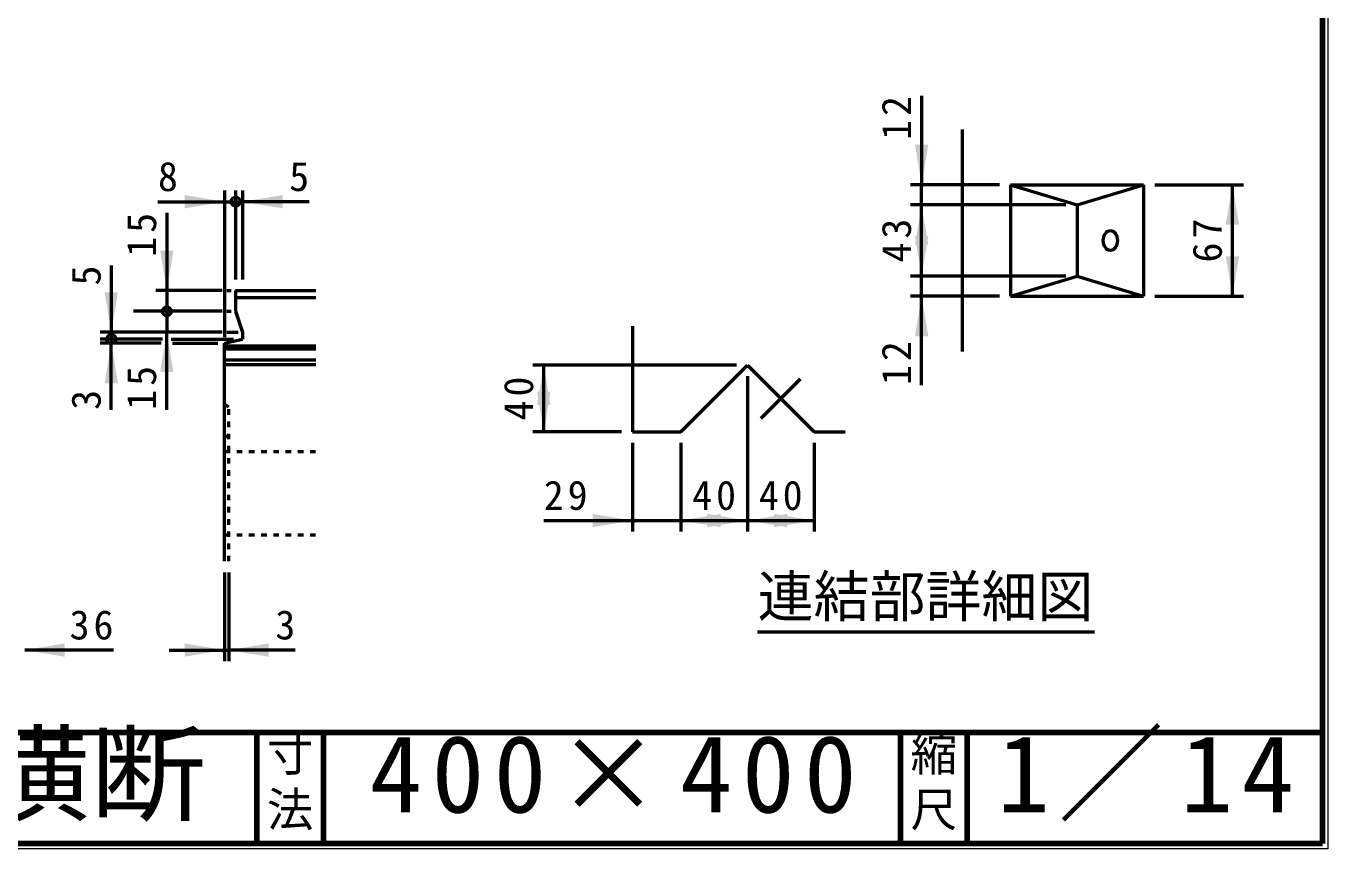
# Model space of a CAD drawing. Units: millimetres, scale not verified. Extents: x 100 to 4105, y 100 to 2870.
# Drawn here: x 2932 to 4105, y 100 to 842 of the extents above; entities that cross this region are included whole.
import ezdxf
from ezdxf.enums import TextEntityAlignment as Align

# ---------------------------------------------------------------- set-up
doc = ezdxf.new("R2010")
doc.units = ezdxf.units.MM
doc.header["$LTSCALE"] = 5
doc.linetypes.add('USER1', pattern=[13.4, 10, -1.2, 1, -1.2])
doc.linetypes.add('USER2', pattern=[2.2, 1, -1.2])
doc.layers.add('V-nasSTD', color=7, linetype='Continuous', lineweight=35)
doc.styles.add('ＭＳ ゴシック', font='')
doc.styles.get('ＭＳ ゴシック').set_extended_font_data('MS Gothic')

msp = doc.modelspace()

# ---------------------------------------------------------------- hatches: boundary and pattern name
at = {"layer": 'V-nasSTD'}
for points in [[(3732.944, 734.502), (3738.944, 698.502), (3744.944, 734.502)], [(4024.944, 662.502), (4018.944, 698.502), (4012.944, 662.502)], [(3074.933, 677.193), (3110.933, 683.193), (3074.933, 689.193)], [(3163.183, 689.193), (3127.183, 683.193), (3163.183, 677.193)], [(3744.944, 644.502), (3738.944, 680.502), (3732.944, 644.502)], [(3732.944, 652.002), (3738.944, 616.002), (3744.944, 652.002)], [(3052.933, 639.193), (3058.933, 603.193), (3064.933, 639.193)], [(4012.944, 634.002), (4018.944, 598.002), (4024.944, 634.002)], [(3002.933, 601.693), (3008.933, 565.693), (3014.933, 601.693)], [(3744.944, 562.002), (3738.944, 598.002), (3732.944, 562.002)], [(3064.933, 529.693), (3058.933, 565.693), (3052.933, 529.693)], [(3014.933, 519.693), (3008.933, 555.693), (3002.933, 519.693)], [(3404.525, 499.929), (3398.525, 535.929), (3392.525, 499.929)], [(3392.525, 511.929), (3398.525, 475.929), (3404.525, 511.929)], [(3442.525, 389.929), (3478.525, 395.929), (3442.525, 401.929)], [(3558.025, 401.929), (3522.025, 395.929), (3558.025, 389.929)], [(3546.025, 389.929), (3582.025, 395.929), (3546.025, 401.929)], [(3618.025, 401.929), (3582.025, 395.929), (3618.025, 389.929)], [(3606.025, 389.929), (3642.025, 395.929), (3606.025, 401.929)], [(2966.933, 285.193), (2930.933, 279.193), (2966.933, 273.193)], [(3074.933, 273.193), (3110.933, 279.193), (3074.933, 285.193)], [(3150.683, 285.193), (3114.683, 279.193), (3150.683, 273.193)]]:
    msp.add_hatch(color=256, dxfattribs=at).paths.add_polyline_path(points)

# ---------------------------------------------------------------- linework, layer by layer
at = {"layer": 'V-nasSTD', "lineweight": 100}
for p, q in [((4100, 105), (4100, 2865)), ((105, 205), (4100, 205)), ((3140, 205), (3140, 105)), ((3200, 205), (3200, 105)), ((3720, 205), (3720, 105)), ((3780, 205), (3780, 105)), ((105, 105), (4100, 105))]:
    msp.add_line(p, q, dxfattribs=at)
at = {"layer": 'V-nasSTD', "lineweight": 50}
for p, q in [((3738.944, 778.502), (3738.944, 698.502)), ((3775.444, 748.252), (3775.444, 548.252)), ((3110.933, 693.193), (3110.933, 561.193)), ((3120.933, 693.193), (3120.933, 613.193)), ((3127.183, 693.193), (3127.183, 613.193)), ((3808.944, 698.502), (3728.944, 698.502)), ((3738.944, 680.502), (3738.944, 698.502)), ((3818.944, 698.502), (3818.944, 598.002)), ((3818.944, 698.502), (3938.944, 698.502)), ((3818.944, 698.502), (3878.944, 680.502)), ((3878.944, 680.502), (3938.944, 698.502)), ((3938.944, 698.502), (3938.944, 598.002)), ((3948.944, 698.502), (4028.944, 698.502)), ((4018.944, 598.002), (4018.944, 698.502)), ((3050.933, 683.193), (3110.933, 683.193)), ((3110.933, 683.193), (3120.933, 683.193)), ((3120.933, 683.193), (3127.183, 683.193)), ((3187.183, 683.193), (3127.183, 683.193)), ((3868.944, 680.502), (3728.944, 680.502)), ((3738.944, 616.002), (3738.944, 680.502)), ((3878.944, 680.502), (3878.944, 616.002)), ((3058.933, 673.193), (3058.933, 603.193)), ((3008.933, 625.693), (3008.933, 565.693)), ((3868.944, 616.002), (3728.944, 616.002)), ((3738.944, 598.002), (3738.944, 616.002)), ((3818.944, 598.002), (3878.944, 616.002)), ((3878.944, 616.002), (3938.944, 598.002)), ((3108.933, 603.193), (3048.933, 603.193)), ((3058.933, 603.193), (3058.933, 584.443)), ((3112.933, 603.193), (3116.933, 603.193)), ((3120.933, 603.193), (3193.074, 603.193)), ((3120.933, 603.193), (3120.933, 584.443)), ((3120.933, 596.943), (3193.074, 596.943)), ((3808.944, 598.002), (3728.944, 598.002)), ((3738.944, 518.002), (3738.944, 598.002)), ((3818.944, 598.002), (3938.944, 598.002)), ((3948.944, 598.002), (4028.944, 598.002)), ((3108.933, 584.443), (3028.933, 584.443)), ((3058.933, 584.443), (3058.933, 565.693)), ((3112.933, 584.443), (3116.933, 584.443)), ((3120.933, 584.443), (3127.183, 565.693)), ((3108.933, 565.693), (2998.933, 565.693)), ((3008.933, 565.693), (3008.933, 559.443)), ((3058.933, 495.693), (3058.933, 565.693)), ((3112.933, 565.693), (3123.183, 565.693)), ((3127.183, 565.693), (3127.183, 559.443)), ((3478.525, 570.929), (3478.525, 475.929)), ((3054.933, 559.443), (2998.933, 559.443)), ((3053.933, 555.693), (2998.933, 555.693)), ((3008.933, 559.443), (3008.933, 555.693)), ((3008.933, 495.693), (3008.933, 555.693)), ((3062.933, 559.443), (3118.933, 559.443)), ((3063.933, 555.693), (3104.933, 555.693)), ((3110.933, 555.693), (3127.183, 559.443)), ((3110.933, 359.193), (3110.933, 555.693)), ((3110.933, 553.211), (3193.074, 553.211)), ((3110.933, 550.693), (3193.074, 550.693)), ((3110.933, 540.693), (3193.074, 540.693)), ((3110.933, 536.495), (3193.074, 536.495)), ((3572.025, 535.929), (3388.525, 535.929)), ((3398.525, 475.929), (3398.525, 535.929)), ((3522.025, 475.929), (3582.025, 535.929)), ((3582.025, 535.929), (3642.025, 475.929)), ((3582.025, 525.929), (3582.025, 385.929)), ((3468.525, 475.929), (3388.525, 475.929)), ((3478.525, 475.929), (3522.025, 475.929)), ((3642.025, 475.929), (3670.025, 475.929)), ((3478.525, 465.929), (3478.525, 385.929)), ((3522.025, 465.929), (3522.025, 385.929)), ((3642.025, 465.929), (3642.025, 385.929)), ((3398.525, 395.929), (3478.525, 395.929)), ((3478.525, 395.929), (3522.025, 395.929)), ((3522.025, 395.929), (3582.025, 395.929)), ((3582.025, 395.929), (3642.025, 395.929)), ((3110.933, 349.193), (3110.933, 269.193)), ((3114.683, 349.193), (3114.683, 269.193)), ((3591.187, 295.686), (3894.595, 295.686)), ((3010.933, 279.193), (2930.933, 279.193)), ((3060.933, 279.193), (3110.933, 279.193)), ((3110.933, 279.193), (3114.683, 279.193)), ((3174.683, 279.193), (3114.683, 279.193))]:
    msp.add_line(p, q, dxfattribs=at)
at = {"layer": 'V-nasSTD', "linetype": 'USER1', "lineweight": 50}
msp.add_line((3594.347, 488.252), (3629.703, 523.607), dxfattribs=at)
at = {"layer": 'V-nasSTD', "linetype": 'USER2', "lineweight": 50}
for p, q in [((3114.683, 498.193), (3110.933, 500.693)), ((3114.683, 359.193), (3114.683, 498.193)), ((3110.933, 470.693), (3114.683, 473.193)), ((3110.933, 458.193), (3193.074, 458.193)), ((3110.933, 383.193), (3193.074, 383.193))]:
    msp.add_line(p, q, dxfattribs=at)
at = {"layer": 'V-nasSTD', "lineweight": 13}
msp.add_lwpolyline([(100, 100), (100, 2870), (4105, 2870), (4105, 100)], close=True, dxfattribs=at)
at = {"layer": 'V-nasSTD', "lineweight": 50}
for centre in [(3120.933, 683.193), (3058.933, 584.443), (3008.933, 559.443)]:
    msp.add_circle(centre, 4, dxfattribs=at)
msp.add_ellipse((3908.944, 648.252), major_axis=(0, 9), ratio=0.707107, dxfattribs=at)

# ---------------------------------------------------------------- texts
at = {"layer": 'V-nasSTD', "style": 'ＭＳ ゴシック'}
for s, height, p in [('8', 26.39, (3050.933, 719.193)), ('5', 26.39, (3169.183, 719.193)), ('連結部詳細図', 36.95, (3591.187, 346.086)), ('3', 26.39, (3156.683, 315.193)), ('寸', 30.79, (3148.982, 200.999)), ('縮', 30.79, (3728.982, 200.999)), ('法', 30.79, (3148.976, 151.01)), ('尺', 30.79, (3728.976, 151.01))]:
    msp.add_text(s, height=height, dxfattribs=at).set_placement(p, align=Align.TOP_LEFT)
for s, p in [('5', (2972.933, 607.693)), ('3', (2972.933, 495.693))]:
    msp.add_text(s, height=26.39, rotation=90, dxfattribs=at).set_placement(p, align=Align.TOP_LEFT)
at = {"layer": 'V-nasSTD', "style": 'ＭＳ ゴシック', "width": 1.1}
msp.add_text('ユニロード 横断', height=69.65, dxfattribs=at).set_placement((2310.5, 202.47), align=Align.TOP_LEFT)
at = {"layer": 'V-nasSTD', "char_height": 26.39, "attachment_point": 1, "rotation": 90, "style": 'ＭＳ ゴシック'}
for s, insert in [('\\T1.2;12', (3702.944, 738.902)), ('\\T1.2;15', (3022.933, 633.593)), ('\\T1.2;43', (3702.944, 628.452)), ('\\T1.2;67', (3982.944, 628.452)), ('\\T1.2;12', (3702.944, 518.002)), ('\\T1.2;15', (3022.933, 495.693)), ('\\T1.2;40', (3362.525, 486.129))]:
    msp.add_mtext(s, dxfattribs=dict(at, insert=insert))
at = {"layer": 'V-nasSTD', "attachment_point": 1, "style": 'ＭＳ ゴシック'}
for s, insert, char_height in [('\\T1.2;29', (3398.525, 431.929), 26.39), ('\\T1.2;40', (3532.225, 431.929), 26.39), ('\\T1.2;40', (3592.225, 431.929), 26.39), ('\\T1.2;36', (2971.333, 315.193), 26.39), ('\\T1.16;1／14', (3807.033, 202.582), 69.65), ('\\T1.18;400×400', (3241.581, 202.508), 69.65)]:
    msp.add_mtext(s, dxfattribs=dict(at, insert=insert, char_height=char_height))

doc.saveas('drawing.dxf')
